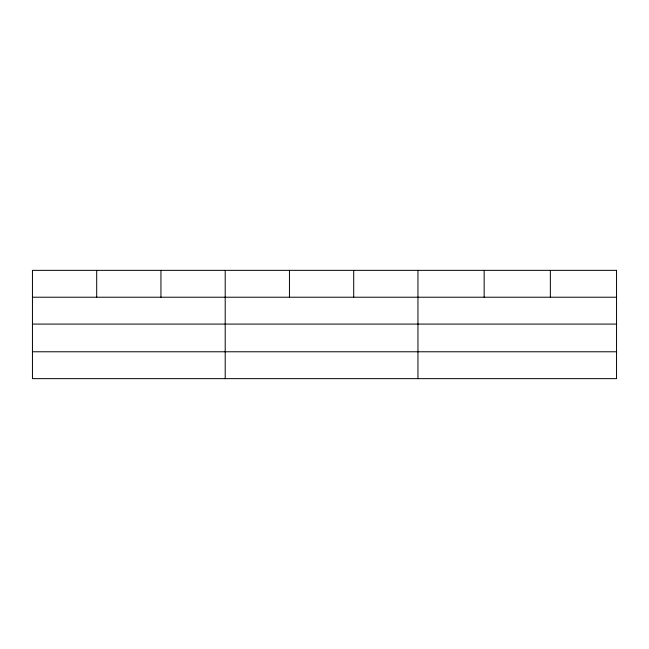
<?xml version="1.0" encoding="UTF-8"?>
<svg xmlns="http://www.w3.org/2000/svg" width="649" height="649" viewBox="0 0 649 649"><rect width="100%" height="100%" fill="white"/><g stroke="black" fill="none" stroke-linecap="round" stroke-linejoin="round"><path stroke-width="0.97" d="M32.45 297.218L616.55 297.218M32.45 324.086L616.55 324.086M32.45 351.774L616.55 351.774M550.352 270.349L550.352 297.218M484.154 270.349L484.154 297.218M417.956 270.349L417.956 378.651M353.705 270.349L353.705 297.218M289.454 270.349L289.454 297.218M225.203 270.349L225.203 378.651M160.952 270.349L160.952 297.218M96.701 270.349L96.701 297.218M616.55 270.349L32.45 270.349L32.45 378.651L616.55 378.651L616.55 270.349"/></g></svg>
